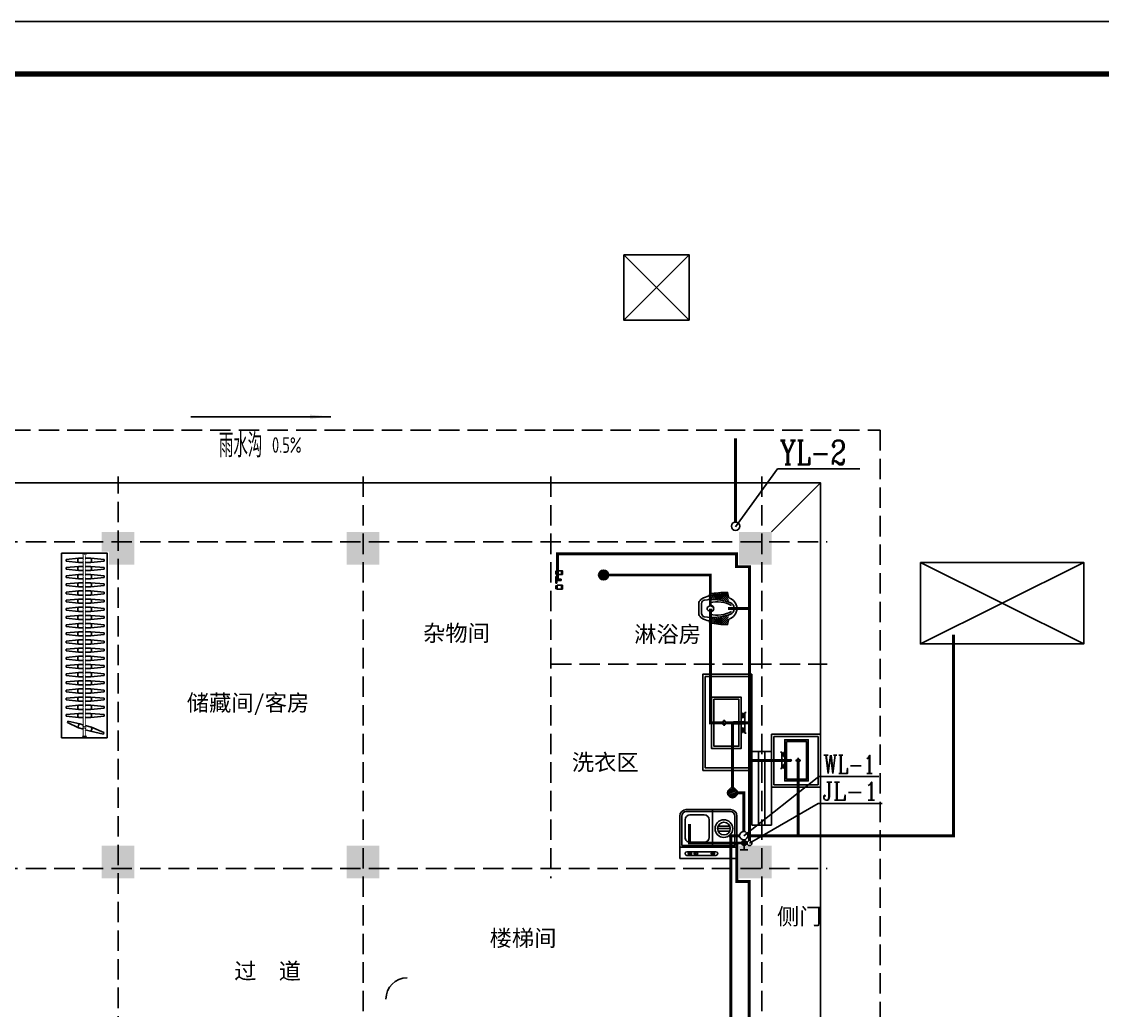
# Model space of a CAD drawing. Header units: millimetres. Extents: x -807114 to -50119, y -468455 to -61603.
# Drawn here: x -322295 to -309065, y -222253 to -210144 of the extents above; entities that cross this region are included whole.
import ezdxf

# ---------------------------------------------------------------- set-up
doc = ezdxf.new("R2010")
doc.units = ezdxf.units.MM
doc.header["$LTSCALE"] = 1000
doc.linetypes.add('DASH', pattern=[0.35, 0.25, -0.1])
for name, color, linetype in [('EQUIP_管件', 7, 'Continuous'), ('EQUIP_阀门', 7, 'Continuous'), ('FF-FIXT', 31, 'Continuous'), ('FF-文本文字', 50, 'Continuous'), ('KL截面', 30, 'Continuous'), ('P-UN-FUR_i-固定家私', 45, 'Continuous'), ('PIPE-污水', 2, 'DASH'), ('PIPE-给水', 3, 'Continuous'), ('PIPE-雨水', 4, 'DASH'), ('PUB_DIM', 3, 'Continuous'), ('PUB_TITLE', 4, 'Continuous'), ('S1', 130, 'Continuous'), ('TWT_TEXT', 7, 'Continuous'), ('VPIPE_DIM', 3, 'Continuous'), ('厨卫', 134, 'Continuous'), ('建-窗', 4, 'Continuous'), ('建-轴', 1, 'Continuous')]:
    doc.layers.add(name, color=color, linetype=linetype)
doc.styles.add('_HZTXT', font='txt', dxfattribs={"bigfont": 'HZTXT'})
doc.styles.add('_TWT_SERIAL', font='COMPLEX', dxfattribs={"width": 0.8, "height": 3.5, "bigfont": 'HZTXT'})
doc.styles.add('D', font='simhei.ttf', dxfattribs={"width": 0.75, "height": 7})
doc.styles.add('DIM_FONT', font='tssdeng.shx', dxfattribs={"width": 0.7, "bigfont": 'tssdchn.shx'})

# ---------------------------------------------------------------- blocks, each defined once
blk = doc.blocks.new('*U9045')
at = {"ltscale": 750}
blk.add_wipeout([(0, 0), (2300, 0), (2300, 600), (0, 600)], dxfattribs=at)
at = {"color": 8}
for p, q in [((205, 509), (225, 504)), ((283, 522), (303, 522)), ((383, 522), (403, 522)), ((483, 522), (503, 522)), ((583, 522), (603, 522)), ((683, 522), (703, 522)), ((783, 522), (803, 522)), ((883, 522), (903, 522)), ((983, 522), (1003, 522)), ((1083, 522), (1103, 522)), ((1183, 522), (1203, 522)), ((1283, 522), (1303, 522)), ((1383, 522), (1403, 522)), ((1483, 522), (1503, 522)), ((1583, 522), (1603, 522)), ((1683, 522), (1703, 522)), ((1783, 522), (1803, 522)), ((1883, 522), (1903, 522)), ((1983, 522), (2003, 522)), ((2083, 522), (2103, 522)), ((2183, 522), (2203, 522)), ((26, 325), (20, 325)), ((26, 325), (20, 325)), ((20, 275), (20, 325)), ((26, 275), (20, 275)), ((26, 275), (20, 275)), ((26, 275), (26, 325)), ((26, 275), (26, 325)), ((45, 286), (45, 314)), ((45, 286), (45, 314)), ((83, 61), (148, 213)), ((268, 222), (283, 58)), ((303, 58), (318, 222)), ((368, 222), (383, 58)), ((403, 58), (418, 222)), ((468, 222), (483, 58)), ((503, 58), (518, 222)), ((568, 222), (583, 58)), ((603, 58), (618, 222)), ((668, 222), (683, 58)), ((703, 58), (718, 222)), ((768, 222), (783, 58)), ((803, 58), (818, 222)), ((868, 222), (883, 58)), ((903, 58), (918, 222)), ((968, 222), (983, 58)), ((1003, 58), (1018, 222)), ((1068, 222), (1083, 58)), ((1103, 58), (1118, 222)), ((1168, 222), (1183, 58)), ((1203, 58), (1218, 222)), ((1268, 222), (1283, 58)), ((1303, 58), (1318, 222)), ((1368, 222), (1383, 58)), ((1403, 58), (1418, 222)), ((1468, 222), (1483, 58)), ((1503, 58), (1518, 222)), ((1568, 222), (1583, 58)), ((1603, 58), (1618, 222)), ((1668, 222), (1683, 58)), ((1703, 58), (1718, 222)), ((1768, 222), (1783, 58)), ((1803, 58), (1818, 222)), ((1868, 222), (1883, 58)), ((1903, 58), (1918, 222)), ((1968, 222), (1983, 58)), ((2003, 58), (2018, 222)), ((2068, 222), (2083, 58)), ((2103, 58), (2118, 222)), ((2168, 222), (2183, 58)), ((64, 67), (83, 61)), ((283, 58), (303, 58)), ((383, 58), (403, 58)), ((483, 58), (503, 58)), ((583, 58), (603, 58)), ((683, 58), (703, 58)), ((783, 58), (803, 58)), ((883, 58), (903, 58)), ((983, 58), (1003, 58)), ((1083, 58), (1103, 58)), ((1183, 58), (1203, 58)), ((1283, 58), (1303, 58)), ((1383, 58), (1403, 58)), ((1483, 58), (1503, 58)), ((1583, 58), (1603, 58)), ((1683, 58), (1703, 58)), ((1783, 58), (1803, 58)), ((1883, 58), (1903, 58)), ((1983, 58), (2003, 58)), ((2083, 58), (2103, 58)), ((2183, 58), (2203, 58))]:
    blk.add_line(p, q, dxfattribs=at)
at = {"color": 8, "ltscale": 750}
for points in [[(20, 20), (2280, 20), (2280, 580), (20, 580)], [(45, 310), (2255, 310), (2255, 290), (45, 290)]]:
    blk.add_lwpolyline(points, close=True, dxfattribs=at)
at = {"color": 8}
for centre, start, end in [((45, 336), 209.9156, 269.9473), ((45, 336), 209.9156, 269.9473), ((45, 264), 90.0527, 150.0844), ((45, 264), 90.0527, 150.0844)]:
    blk.add_arc(centre, 21.9, start, end, dxfattribs=at)
at = {"color": 250}
for centre in [(293, 249), (393, 249), (493, 249), (593, 249), (693, 249), (793, 249), (893, 249), (993, 249), (1093, 249), (1193, 249), (1293, 249), (1393, 249), (1493, 249), (1593, 249), (1693, 249), (1793, 249), (1893, 249), (1993, 249), (2093, 249)]:
    blk.add_arc(centre, 36.3, 226.3972, 313.6028, dxfattribs=at)
at = {"color": 8, "ltscale": 750}
blk.add_wipeout([(45, 310), (2255, 310), (2255, 290), (45, 290)], dxfattribs=at)
at = {"color": 8}
for p, q in [((283, 522), (268, 372)), ((318, 372), (303, 522)), ((383, 522), (368, 372)), ((418, 372), (403, 522)), ((483, 522), (468, 372)), ((518, 372), (503, 522)), ((583, 522), (568, 372)), ((618, 372), (603, 522)), ((683, 522), (668, 372)), ((718, 372), (703, 522)), ((783, 522), (768, 372)), ((818, 372), (803, 522)), ((883, 522), (868, 372)), ((918, 372), (903, 522)), ((983, 522), (968, 372)), ((1018, 372), (1003, 522)), ((1083, 522), (1068, 372)), ((1118, 372), (1103, 522)), ((1183, 522), (1168, 372)), ((1218, 372), (1203, 522)), ((1283, 522), (1268, 372)), ((1318, 372), (1303, 522)), ((1383, 522), (1368, 372)), ((1418, 372), (1403, 522)), ((1483, 522), (1468, 372)), ((1518, 372), (1503, 522)), ((1583, 522), (1568, 372)), ((1618, 372), (1603, 522)), ((1683, 522), (1668, 372)), ((1718, 372), (1703, 522)), ((1783, 522), (1768, 372)), ((1818, 372), (1803, 522)), ((1883, 522), (1868, 372)), ((1918, 372), (1903, 522)), ((1983, 522), (1968, 372)), ((2018, 372), (2003, 522)), ((2083, 522), (2068, 372)), ((2118, 372), (2103, 522)), ((2183, 522), (2168, 372)), ((268, 372), (268, 310)), ((268, 290), (268, 222)), ((318, 310), (318, 372)), ((318, 222), (318, 290)), ((368, 372), (368, 310)), ((368, 290), (368, 222)), ((418, 310), (418, 372)), ((418, 222), (418, 290)), ((468, 372), (468, 310)), ((468, 290), (468, 222)), ((518, 310), (518, 372)), ((518, 222), (518, 290)), ((568, 372), (568, 310)), ((568, 290), (568, 222)), ((618, 310), (618, 372)), ((618, 222), (618, 290)), ((668, 372), (668, 310)), ((668, 290), (668, 222)), ((718, 310), (718, 372)), ((718, 222), (718, 290)), ((768, 372), (768, 310)), ((768, 290), (768, 222)), ((818, 310), (818, 372)), ((818, 222), (818, 290)), ((868, 372), (868, 310)), ((868, 290), (868, 222)), ((918, 310), (918, 372)), ((918, 222), (918, 290)), ((968, 372), (968, 310)), ((968, 290), (968, 222)), ((1018, 310), (1018, 372)), ((1018, 222), (1018, 290)), ((1068, 372), (1068, 310)), ((1068, 290), (1068, 222)), ((1118, 310), (1118, 372)), ((1118, 222), (1118, 290)), ((1168, 372), (1168, 310)), ((1168, 290), (1168, 222)), ((1218, 310), (1218, 372)), ((1218, 222), (1218, 290)), ((1268, 372), (1268, 310)), ((1268, 290), (1268, 222)), ((1318, 310), (1318, 372)), ((1318, 222), (1318, 290)), ((1368, 372), (1368, 310)), ((1368, 290), (1368, 222)), ((1418, 310), (1418, 372)), ((1418, 222), (1418, 290)), ((1468, 372), (1468, 310)), ((1468, 290), (1468, 222)), ((1518, 310), (1518, 372)), ((1518, 222), (1518, 290)), ((1568, 372), (1568, 310)), ((1568, 290), (1568, 222)), ((1618, 310), (1618, 372)), ((1618, 222), (1618, 290)), ((1668, 372), (1668, 310)), ((1668, 290), (1668, 222)), ((1718, 310), (1718, 372)), ((1718, 222), (1718, 290)), ((1768, 372), (1768, 310)), ((1768, 290), (1768, 222)), ((1818, 310), (1818, 372)), ((1818, 222), (1818, 290)), ((1868, 372), (1868, 310)), ((1868, 290), (1868, 222)), ((1918, 310), (1918, 372)), ((1918, 222), (1918, 290)), ((1968, 372), (1968, 310)), ((1968, 290), (1968, 222)), ((2018, 310), (2018, 372)), ((2018, 222), (2018, 290)), ((2068, 372), (2068, 310)), ((2068, 290), (2068, 222)), ((2118, 310), (2118, 372)), ((2118, 222), (2118, 290)), ((2168, 372), (2168, 310)), ((2168, 290), (2168, 222))]:
    blk.add_line(p, q, dxfattribs=at)
at = {"color": 8, "ltscale": 750}
blk.add_lwpolyline([(148, 310), (149, 313), (150, 314), (150, 314), (150, 314), (151, 314), (151, 314), (152, 314), (152, 314), (152, 314), (153, 314), (153, 314), (153, 314), (153, 314), (154, 313), (154, 313), (154, 313), (154, 312), (154, 312), (154, 312), (154, 312), (144, 286), (144, 286), (144, 286), (143, 286), (143, 285), (143, 285), (143, 285), (143, 285), (143, 285), (143, 285), (142, 285), (142, 285), (142, 285), (142, 285), (141, 285), (141, 285), (141, 285), (141, 285), (141, 285), (140, 285), (140, 285), (140, 285), (140, 285), (140, 286), (140, 286), (140, 286), (140, 286), (140, 286), (140, 286), (139, 286), (139, 287), (139, 287), (139, 287), (139, 287), (139, 287), (139, 287), (139, 288), (139, 288), (139, 288)], close=True, dxfattribs=at)
at = {"color": 250}
for centre in [(293, 346), (393, 346), (493, 346), (593, 346), (693, 346), (793, 346), (893, 346), (993, 346), (1093, 346), (1193, 346), (1293, 346), (1393, 346), (1493, 346), (1593, 346), (1693, 346), (1793, 346), (1893, 346), (1993, 346), (2093, 346)]:
    blk.add_arc(centre, 36.3, 46.3972, 133.6028, dxfattribs=at)
at = {"color": 8}
blk.add_wipeout([(2255, 314), (2255, 286), (2257, 286), (2258, 285), (2260, 285), (2262, 284), (2264, 284), (2266, 283), (2267, 282), (2268, 281), (2270, 280), (2271, 279), (2272, 278), (2273, 277), (2274, 275), (2280, 275), (2280, 325), (2274, 325), (2273, 324), (2273, 323), (2273, 323), (2273, 322), (2272, 322), (2272, 322), (2272, 321), (2271, 321), (2271, 320), (2270, 320), (2270, 320), (2269, 319), (2269, 319), (2268, 318), (2267, 317), (2267, 317), (2266, 317), (2265, 316), (2265, 316), (2264, 315), (2262, 315), (2262, 315), (2261, 314), (2260, 314), (2259, 314), (2257, 314), (2256, 314), (2256, 314), (2255, 314), (2255, 286)], dxfattribs=at)
for p, q in [((2218, 372), (2203, 522)), ((2218, 310), (2218, 372)), ((2218, 222), (2218, 290)), ((2274, 325), (2280, 325)), ((2274, 325), (2280, 325)), ((2274, 325), (2274, 275)), ((2274, 275), (2280, 275)), ((2274, 275), (2280, 275)), ((2280, 275), (2280, 325)), ((2203, 58), (2218, 222))]:
    blk.add_line(p, q, dxfattribs=at)
at = {"color": 250}
for centre, start, end in [((2193, 346), 46.3972, 133.6028), ((2193, 249), 226.3972, 313.6028)]:
    blk.add_arc(centre, 36.3, start, end, dxfattribs=at)
at = {"color": 8, "ltscale": 750}
for points in [[(148, 310), (149, 313), (150, 314), (150, 314), (150, 314), (151, 314), (151, 314), (152, 314), (152, 314), (152, 314), (153, 314), (153, 314), (153, 314), (153, 314), (154, 313), (154, 313), (154, 313), (154, 312), (154, 312), (154, 312), (154, 312), (144, 286), (144, 286), (144, 286), (143, 286), (143, 285), (143, 285), (143, 285), (143, 285), (143, 285), (143, 285), (142, 285), (142, 285), (142, 285), (142, 285), (141, 285), (141, 285), (141, 285), (141, 285), (141, 285), (140, 285), (140, 285), (140, 285), (140, 285), (140, 286), (140, 286), (140, 286), (140, 286), (140, 286), (140, 286), (139, 286), (139, 287), (139, 287), (139, 287), (139, 287), (139, 287), (139, 287), (139, 288), (139, 288), (139, 288)], [(390, 310), (390, 313), (390, 314), (391, 314), (391, 315), (391, 315), (391, 315), (392, 315), (392, 315), (392, 315), (393, 315), (393, 315), (393, 315), (394, 315), (394, 315), (394, 315), (394, 315), (395, 314), (395, 314), (395, 314), (395, 313), (395, 286), (395, 286), (395, 286), (395, 285), (395, 285), (395, 285), (395, 285), (394, 285), (394, 285), (394, 285), (394, 284), (394, 284), (393, 284), (393, 284), (393, 284), (393, 284), (393, 284), (392, 284), (392, 284), (392, 284), (392, 284), (392, 284), (392, 284), (392, 284), (391, 284), (391, 284), (391, 284), (391, 285), (391, 285), (391, 285), (391, 285), (391, 285), (390, 285), (390, 285), (390, 285), (390, 286), (390, 286), (390, 286), (390, 286)], [(490, 310), (490, 313), (490, 314), (491, 314), (491, 315), (491, 315), (491, 315), (492, 315), (492, 315), (492, 315), (493, 315), (493, 315), (493, 315), (494, 315), (494, 315), (494, 315), (494, 315), (495, 314), (495, 314), (495, 314), (495, 313), (495, 286), (495, 286), (495, 286), (495, 285), (495, 285), (495, 285), (495, 285), (494, 285), (494, 285), (494, 285), (494, 284), (494, 284), (493, 284), (493, 284), (493, 284), (493, 284), (493, 284), (492, 284), (492, 284), (492, 284), (492, 284), (492, 284), (492, 284), (492, 284), (491, 284), (491, 284), (491, 284), (491, 285), (491, 285), (491, 285), (491, 285), (491, 285), (490, 285), (490, 285), (490, 285), (490, 286), (490, 286), (490, 286), (490, 286)], [(590, 310), (590, 313), (590, 314), (591, 314), (591, 315), (591, 315), (591, 315), (592, 315), (592, 315), (592, 315), (593, 315), (593, 315), (593, 315), (594, 315), (594, 315), (594, 315), (594, 315), (595, 314), (595, 314), (595, 314), (595, 313), (595, 286), (595, 286), (595, 286), (595, 285), (595, 285), (595, 285), (595, 285), (594, 285), (594, 285), (594, 285), (594, 284), (594, 284), (593, 284), (593, 284), (593, 284), (593, 284), (593, 284), (592, 284), (592, 284), (592, 284), (592, 284), (592, 284), (592, 284), (592, 284), (591, 284), (591, 284), (591, 284), (591, 285), (591, 285), (591, 285), (591, 285), (591, 285), (590, 285), (590, 285), (590, 285), (590, 286), (590, 286), (590, 286), (590, 286)], [(690, 310), (690, 313), (690, 314), (691, 314), (691, 315), (691, 315), (691, 315), (692, 315), (692, 315), (692, 315), (693, 315), (693, 315), (693, 315), (694, 315), (694, 315), (694, 315), (694, 315), (695, 314), (695, 314), (695, 314), (695, 313), (695, 286), (695, 286), (695, 286), (695, 285), (695, 285), (695, 285), (695, 285), (694, 285), (694, 285), (694, 285), (694, 284), (694, 284), (693, 284), (693, 284), (693, 284), (693, 284), (693, 284), (692, 284), (692, 284), (692, 284), (692, 284), (692, 284), (692, 284), (692, 284), (691, 284), (691, 284), (691, 284), (691, 285), (691, 285), (691, 285), (691, 285), (691, 285), (690, 285), (690, 285), (690, 285), (690, 286), (690, 286), (690, 286), (690, 286)], [(790, 310), (790, 313), (790, 314), (791, 314), (791, 315), (791, 315), (791, 315), (792, 315), (792, 315), (792, 315), (793, 315), (793, 315), (793, 315), (794, 315), (794, 315), (794, 315), (794, 315), (795, 314), (795, 314), (795, 314), (795, 313), (795, 286), (795, 286), (795, 286), (795, 285), (795, 285), (795, 285), (795, 285), (794, 285), (794, 285), (794, 285), (794, 284), (794, 284), (793, 284), (793, 284), (793, 284), (793, 284), (793, 284), (792, 284), (792, 284), (792, 284), (792, 284), (792, 284), (792, 284), (792, 284), (791, 284), (791, 284), (791, 284), (791, 285), (791, 285), (791, 285), (791, 285), (791, 285), (790, 285), (790, 285), (790, 285), (790, 286), (790, 286), (790, 286), (790, 286)], [(890, 310), (890, 313), (890, 314), (891, 314), (891, 315), (891, 315), (891, 315), (892, 315), (892, 315), (892, 315), (893, 315), (893, 315), (893, 315), (894, 315), (894, 315), (894, 315), (894, 315), (895, 314), (895, 314), (895, 314), (895, 313), (895, 286), (895, 286), (895, 286), (895, 285), (895, 285), (895, 285), (895, 285), (894, 285), (894, 285), (894, 285), (894, 284), (894, 284), (893, 284), (893, 284), (893, 284), (893, 284), (893, 284), (892, 284), (892, 284), (892, 284), (892, 284), (892, 284), (892, 284), (892, 284), (891, 284), (891, 284), (891, 284), (891, 285), (891, 285), (891, 285), (891, 285), (891, 285), (890, 285), (890, 285), (890, 285), (890, 286), (890, 286), (890, 286), (890, 286)], [(990, 310), (990, 313), (990, 314), (991, 314), (991, 315), (991, 315), (991, 315), (992, 315), (992, 315), (992, 315), (993, 315), (993, 315), (993, 315), (994, 315), (994, 315), (994, 315), (994, 315), (995, 314), (995, 314), (995, 314), (995, 313), (995, 286), (995, 286), (995, 286), (995, 285), (995, 285), (995, 285), (995, 285), (994, 285), (994, 285), (994, 285), (994, 284), (994, 284), (993, 284), (993, 284), (993, 284), (993, 284), (993, 284), (992, 284), (992, 284), (992, 284), (992, 284), (992, 284), (992, 284), (992, 284), (991, 284), (991, 284), (991, 284), (991, 285), (991, 285), (991, 285), (991, 285), (991, 285), (990, 285), (990, 285), (990, 285), (990, 286), (990, 286), (990, 286), (990, 286)], [(1090, 310), (1090, 313), (1090, 314), (1091, 314), (1091, 315), (1091, 315), (1091, 315), (1092, 315), (1092, 315), (1092, 315), (1093, 315), (1093, 315), (1093, 315), (1094, 315), (1094, 315), (1094, 315), (1094, 315), (1095, 314), (1095, 314), (1095, 314), (1095, 313), (1095, 286), (1095, 286), (1095, 286), (1095, 285), (1095, 285), (1095, 285), (1095, 285), (1094, 285), (1094, 285), (1094, 285), (1094, 284), (1094, 284), (1093, 284), (1093, 284), (1093, 284), (1093, 284), (1093, 284), (1092, 284), (1092, 284), (1092, 284), (1092, 284), (1092, 284), (1092, 284), (1092, 284), (1091, 284), (1091, 284), (1091, 284), (1091, 285), (1091, 285), (1091, 285), (1091, 285), (1091, 285), (1090, 285), (1090, 285), (1090, 285), (1090, 286), (1090, 286), (1090, 286), (1090, 286)], [(1190, 310), (1190, 313), (1190, 314), (1191, 314), (1191, 315), (1191, 315), (1191, 315), (1192, 315), (1192, 315), (1192, 315), (1193, 315), (1193, 315), (1193, 315), (1194, 315), (1194, 315), (1194, 315), (1194, 315), (1195, 314), (1195, 314), (1195, 314), (1195, 313), (1195, 286), (1195, 286), (1195, 286), (1195, 285), (1195, 285), (1195, 285), (1195, 285), (1194, 285), (1194, 285), (1194, 285), (1194, 284), (1194, 284), (1193, 284), (1193, 284), (1193, 284), (1193, 284), (1193, 284), (1192, 284), (1192, 284), (1192, 284), (1192, 284), (1192, 284), (1192, 284), (1192, 284), (1191, 284), (1191, 284), (1191, 284), (1191, 285), (1191, 285), (1191, 285), (1191, 285), (1191, 285), (1190, 285), (1190, 285), (1190, 285), (1190, 286), (1190, 286), (1190, 286), (1190, 286)], [(1290, 310), (1290, 313), (1290, 314), (1291, 314), (1291, 315), (1291, 315), (1291, 315), (1292, 315), (1292, 315), (1292, 315), (1293, 315), (1293, 315), (1293, 315), (1294, 315), (1294, 315), (1294, 315), (1294, 315), (1295, 314), (1295, 314), (1295, 314), (1295, 313), (1295, 286), (1295, 286), (1295, 286), (1295, 285), (1295, 285), (1295, 285), (1295, 285), (1294, 285), (1294, 285), (1294, 285), (1294, 284), (1294, 284), (1293, 284), (1293, 284), (1293, 284), (1293, 284), (1293, 284), (1292, 284), (1292, 284), (1292, 284), (1292, 284), (1292, 284), (1292, 284), (1292, 284), (1291, 284), (1291, 284), (1291, 284), (1291, 285), (1291, 285), (1291, 285), (1291, 285), (1291, 285), (1290, 285), (1290, 285), (1290, 285), (1290, 286), (1290, 286), (1290, 286), (1290, 286)], [(1390, 310), (1390, 313), (1390, 314), (1391, 314), (1391, 315), (1391, 315), (1391, 315), (1392, 315), (1392, 315), (1392, 315), (1393, 315), (1393, 315), (1393, 315), (1394, 315), (1394, 315), (1394, 315), (1394, 315), (1395, 314), (1395, 314), (1395, 314), (1395, 313), (1395, 286), (1395, 286), (1395, 286), (1395, 285), (1395, 285), (1395, 285), (1395, 285), (1394, 285), (1394, 285), (1394, 285), (1394, 284), (1394, 284), (1393, 284), (1393, 284), (1393, 284), (1393, 284), (1393, 284), (1392, 284), (1392, 284), (1392, 284), (1392, 284), (1392, 284), (1392, 284), (1392, 284), (1391, 284), (1391, 284), (1391, 284), (1391, 285), (1391, 285), (1391, 285), (1391, 285), (1391, 285), (1390, 285), (1390, 285), (1390, 285), (1390, 286), (1390, 286), (1390, 286), (1390, 286)], [(1490, 310), (1490, 313), (1490, 314), (1491, 314), (1491, 315), (1491, 315), (1491, 315), (1492, 315), (1492, 315), (1492, 315), (1493, 315), (1493, 315), (1493, 315), (1494, 315), (1494, 315), (1494, 315), (1494, 315), (1495, 314), (1495, 314), (1495, 314), (1495, 313), (1495, 286), (1495, 286), (1495, 286), (1495, 285), (1495, 285), (1495, 285), (1495, 285), (1494, 285), (1494, 285), (1494, 285), (1494, 284), (1494, 284), (1493, 284), (1493, 284), (1493, 284), (1493, 284), (1493, 284), (1492, 284), (1492, 284), (1492, 284), (1492, 284), (1492, 284), (1492, 284), (1492, 284), (1491, 284), (1491, 284), (1491, 284), (1491, 285), (1491, 285), (1491, 285), (1491, 285), (1491, 285), (1490, 285), (1490, 285), (1490, 285), (1490, 286), (1490, 286), (1490, 286), (1490, 286)], [(1590, 310), (1590, 313), (1590, 314), (1591, 314), (1591, 315), (1591, 315), (1591, 315), (1592, 315), (1592, 315), (1592, 315), (1593, 315), (1593, 315), (1593, 315), (1594, 315), (1594, 315), (1594, 315), (1594, 315), (1595, 314), (1595, 314), (1595, 314), (1595, 313), (1595, 286), (1595, 286), (1595, 286), (1595, 285), (1595, 285), (1595, 285), (1595, 285), (1594, 285), (1594, 285), (1594, 285), (1594, 284), (1594, 284), (1593, 284), (1593, 284), (1593, 284), (1593, 284), (1593, 284), (1592, 284), (1592, 284), (1592, 284), (1592, 284), (1592, 284), (1592, 284), (1592, 284), (1591, 284), (1591, 284), (1591, 284), (1591, 285), (1591, 285), (1591, 285), (1591, 285), (1591, 285), (1590, 285), (1590, 285), (1590, 285), (1590, 286), (1590, 286), (1590, 286), (1590, 286)], [(1690, 310), (1690, 313), (1690, 314), (1691, 314), (1691, 315), (1691, 315), (1691, 315), (1692, 315), (1692, 315), (1692, 315), (1693, 315), (1693, 315), (1693, 315), (1694, 315), (1694, 315), (1694, 315), (1694, 315), (1695, 314), (1695, 314), (1695, 314), (1695, 313), (1695, 286), (1695, 286), (1695, 286), (1695, 285), (1695, 285), (1695, 285), (1695, 285), (1694, 285), (1694, 285), (1694, 285), (1694, 284), (1694, 284), (1693, 284), (1693, 284), (1693, 284), (1693, 284), (1693, 284), (1692, 284), (1692, 284), (1692, 284), (1692, 284), (1692, 284), (1692, 284), (1692, 284), (1691, 284), (1691, 284), (1691, 284), (1691, 285), (1691, 285), (1691, 285), (1691, 285), (1691, 285), (1690, 285), (1690, 285), (1690, 285), (1690, 286), (1690, 286), (1690, 286), (1690, 286)], [(1790, 310), (1790, 313), (1790, 314), (1791, 314), (1791, 315), (1791, 315), (1791, 315), (1792, 315), (1792, 315), (1792, 315), (1793, 315), (1793, 315), (1793, 315), (1794, 315), (1794, 315), (1794, 315), (1794, 315), (1795, 314), (1795, 314), (1795, 314), (1795, 313), (1795, 286), (1795, 286), (1795, 286), (1795, 285), (1795, 285), (1795, 285), (1795, 285), (1794, 285), (1794, 285), (1794, 285), (1794, 284), (1794, 284), (1793, 284), (1793, 284), (1793, 284), (1793, 284), (1793, 284), (1792, 284), (1792, 284), (1792, 284), (1792, 284), (1792, 284), (1792, 284), (1792, 284), (1791, 284), (1791, 284), (1791, 284), (1791, 285), (1791, 285), (1791, 285), (1791, 285), (1791, 285), (1790, 285), (1790, 285), (1790, 285), (1790, 286), (1790, 286), (1790, 286), (1790, 286)], [(1890, 310), (1890, 313), (1890, 314), (1891, 314), (1891, 315), (1891, 315), (1891, 315), (1892, 315), (1892, 315), (1892, 315), (1893, 315), (1893, 315), (1893, 315), (1894, 315), (1894, 315), (1894, 315), (1894, 315), (1895, 314), (1895, 314), (1895, 314), (1895, 313), (1895, 286), (1895, 286), (1895, 286), (1895, 285), (1895, 285), (1895, 285), (1895, 285), (1894, 285), (1894, 285), (1894, 285), (1894, 284), (1894, 284), (1893, 284), (1893, 284), (1893, 284), (1893, 284), (1893, 284), (1892, 284), (1892, 284), (1892, 284), (1892, 284), (1892, 284), (1892, 284), (1892, 284), (1891, 284), (1891, 284), (1891, 284), (1891, 285), (1891, 285), (1891, 285), (1891, 285), (1891, 285), (1890, 285), (1890, 285), (1890, 285), (1890, 286), (1890, 286), (1890, 286), (1890, 286)], [(1990, 310), (1990, 313), (1990, 314), (1991, 314), (1991, 315), (1991, 315), (1991, 315), (1992, 315), (1992, 315), (1992, 315), (1993, 315), (1993, 315), (1993, 315), (1994, 315), (1994, 315), (1994, 315), (1994, 315), (1995, 314), (1995, 314), (1995, 314), (1995, 313), (1995, 286), (1995, 286), (1995, 286), (1995, 285), (1995, 285), (1995, 285), (1995, 285), (1994, 285), (1994, 285), (1994, 285), (1994, 284), (1994, 284), (1993, 284), (1993, 284), (1993, 284), (1993, 284), (1993, 284), (1992, 284), (1992, 284), (1992, 284), (1992, 284), (1992, 284), (1992, 284), (1992, 284), (1991, 284), (1991, 284), (1991, 284), (1991, 285), (1991, 285), (1991, 285), (1991, 285), (1991, 285), (1990, 285), (1990, 285), (1990, 285), (1990, 286), (1990, 286), (1990, 286), (1990, 286)], [(2090, 310), (2090, 313), (2090, 314), (2091, 314), (2091, 315), (2091, 315), (2091, 315), (2092, 315), (2092, 315), (2092, 315), (2093, 315), (2093, 315), (2093, 315), (2094, 315), (2094, 315), (2094, 315), (2094, 315), (2095, 314), (2095, 314), (2095, 314), (2095, 313), (2095, 286), (2095, 286), (2095, 286), (2095, 285), (2095, 285), (2095, 285), (2095, 285), (2094, 285), (2094, 285), (2094, 285), (2094, 284), (2094, 284), (2093, 284), (2093, 284), (2093, 284), (2093, 284), (2093, 284), (2092, 284), (2092, 284), (2092, 284), (2092, 284), (2092, 284), (2092, 284), (2092, 284), (2091, 284), (2091, 284), (2091, 284), (2091, 285), (2091, 285), (2091, 285), (2091, 285), (2091, 285), (2090, 285), (2090, 285), (2090, 285), (2090, 286), (2090, 286), (2090, 286), (2090, 286)]]:
    blk.add_wipeout(points, dxfattribs=at)
at = {"color": 8}
for p, q in [((205, 509), (142, 371)), ((190, 357), (225, 504)), ((118, 290), (100, 227)), ((142, 371), (124, 310)), ((148, 213), (171, 290)), ((176, 310), (190, 357)), ((100, 227), (64, 67))]:
    blk.add_line(p, q, dxfattribs=at)
at = {"color": 250}
for centre, start, end in [((159, 339), 29.9421, 117.1477), ((131, 245), 209.9421, 297.1477)]:
    blk.add_arc(centre, 36.3, start, end, dxfattribs=at)
at = {"color": 8, "ltscale": 750}
blk.add_wipeout([(2190, 310), (2190, 313), (2190, 314), (2191, 314), (2191, 315), (2191, 315), (2191, 315), (2192, 315), (2192, 315), (2192, 315), (2193, 315), (2193, 315), (2193, 315), (2194, 315), (2194, 315), (2194, 315), (2194, 315), (2195, 314), (2195, 314), (2195, 314), (2195, 313), (2195, 286), (2195, 286), (2195, 286), (2195, 285), (2195, 285), (2195, 285), (2195, 285), (2194, 285), (2194, 285), (2194, 285), (2194, 284), (2194, 284), (2193, 284), (2193, 284), (2193, 284), (2193, 284), (2193, 284), (2192, 284), (2192, 284), (2192, 284), (2192, 284), (2192, 284), (2192, 284), (2192, 284), (2191, 284), (2191, 284), (2191, 284), (2191, 285), (2191, 285), (2191, 285), (2191, 285), (2191, 285), (2190, 285), (2190, 285), (2190, 285), (2190, 286), (2190, 286), (2190, 286), (2190, 286)], dxfattribs=at)
blk.add_wipeout([(290, 310), (290, 313), (290, 314), (291, 314), (291, 315), (291, 315), (291, 315), (292, 315), (292, 315), (292, 315), (293, 315), (293, 315), (293, 315), (294, 315), (294, 315), (294, 315), (294, 315), (295, 314), (295, 314), (295, 314), (295, 313), (295, 286), (295, 286), (295, 286), (295, 285), (295, 285), (295, 285), (295, 285), (294, 285), (294, 285), (294, 285), (294, 284), (294, 284), (293, 284), (293, 284), (293, 284), (293, 284), (293, 284), (292, 284), (292, 284), (292, 284), (292, 284), (292, 284), (292, 284), (292, 284), (291, 284), (291, 284), (291, 284), (291, 285), (291, 285), (291, 285), (291, 285), (291, 285), (290, 285), (290, 285), (290, 285), (290, 286), (290, 286), (290, 286), (290, 286)], dxfattribs=at)
blk = doc.blocks.new('做成ACAD TuKuai0352')
at = {"linetype": 'Continuous'}
for p, q in [((709, 728), (189, 728)), ((709, 28), (709, 728)), ((109, 108), (109, 648)), ((709, 28), (189, 28))]:
    blk.add_line(p, q, dxfattribs=at)
at = {"color": 35}
for p, q in [((549, 703), (189, 703)), ((549, 53), (549, 703)), ((569, 28), (569, 728)), ((134, 108), (134, 648)), ((569, 428), (109, 428)), ((549, 53), (189, 53))]:
    blk.add_line(p, q, dxfattribs=at)
at = {"color": 39}
for p, q in [((312, 497), (312, 639)), ((342, 490), (342, 645)), ((372, 497), (372, 639)), ((625, 115), (625, 470)), ((670, 433), (625, 433)), ((670, 115), (670, 470)), ((174, 153), (174, 328)), ((449, 388), (234, 388)), ((509, 153), (509, 328)), ((670, 226), (625, 226)), ((667, 152), (625, 152)), ((449, 93), (234, 93))]:
    blk.add_line(p, q, dxfattribs=at)
for centre, radius in [((342, 568), 108), ((342, 568), 77.5), ((647, 433), 22.2), ((647, 226), 22.2), ((646, 152), 21)]:
    blk.add_circle(centre, radius, dxfattribs=at)
at = {"linetype": 'Continuous'}
for centre, start, end in [((189, 648), 90, 180), ((189, 108), 180, 270)]:
    blk.add_arc(centre, 80, start, end, dxfattribs=at)
at = {"color": 35}
for centre, start, end in [((189, 648), 90, 180), ((189, 108), 180, 270)]:
    blk.add_arc(centre, 55, start, end, dxfattribs=at)
at = {"color": 39}
for centre, radius, start, end in [((647, 470), 22.2, 0, 180), ((234, 328), 60, 90, 180), ((449, 328), 60, 0, 90), ((234, 153), 60, 180, 270), ((449, 153), 60, 270, 0), ((647, 115), 22.2, 180, 0)]:
    blk.add_arc(centre, radius, start, end, dxfattribs=at)
blk = doc.blocks.new('A$C1C081837')
at = {"color": 35}
for p, q in [((-280, 10), (-320, 10)), ((-275, 15), (-275, 52)), ((-275, 5), (-275, -32)), ((-270, 10), (-230, 10)), ((-132, 20), (-152, 20)), ((-132, 22), (-146, 22)), ((-132, -3), (-132, 22)), ((-131, 21), (-132, 21)), ((0, 22), (-131, 22)), ((-131, -3), (-131, 22)), ((0, 20), (-131, 20)), ((0, 0), (-131, 0)), ((-27, 115), (-27, 142)), ((-27, 142), (-17, 142)), ((-27, 115), (-27, 78)), ((-17, 78), (-27, 78)), ((-17, 115), (-17, 142)), ((-17, 115), (1, 115)), ((-17, 105), (1, 105)), ((-17, 105), (-17, 78)), ((0, 35), (0, -15)), ((0, 35), (5, 35)), ((5, 35), (5, -15)), ((-132, 0), (-152, 0)), ((-132, -3), (-146, -3)), ((-131, -2), (-132, -2)), ((0, -3), (-131, -3)), ((-27, -95), (-27, -58)), ((-17, -58), (-27, -58)), ((-27, -95), (-27, -122)), ((-27, -122), (-17, -122)), ((-17, -85), (-17, -58)), ((-17, -85), (1, -85)), ((-17, -95), (1, -95)), ((-17, -95), (-17, -122)), ((0, -15), (5, -15))]:
    blk.add_line(p, q, dxfattribs=at)
blk.add_lwpolyline([(-47, 22), (-47, 360), (-447, 360), (-447, -340), (-47, -340), (-47, -3)])
for points in [[(-77, 22), (-77, 330), (-417, 330), (-417, -310), (-77, -310), (-77, -3)], [(24, -130), (5, -130), (5, 150), (24, 150)], [(5, 105), (5, 135), (1, 135), (1, 115)], [(5, 105), (5, 105), (5, 85), (1, 85), (1, 115)], [(5, -85), (5, -85), (5, -65), (1, -65), (1, -95)], [(5, -85), (5, -115), (1, -115), (1, -95)]]:
    blk.add_lwpolyline(points, dxfattribs=at)
at = {"color": 35, "const_width": 0.84}
blk.add_lwpolyline([(-275, 10, 1), (-274, 10, 1)], format="xyb", close=True, dxfattribs=at)
at = {"color": 35}
blk.add_circle((-275, 10), 25.2, dxfattribs=at)
blk.add_arc((-146, 10), 12.5, 90.0022, 270.0022, dxfattribs=at)
blk = doc.blocks.new('做成ACAD TuKuai0197')
at = {"linetype": 'Continuous'}
for p, q in [((0, -40), (0, 40)), ((0, 40), (12, 40)), ((12, 40), (12, -40)), ((12, 8), (66, 8)), ((12, -8), (12, 8)), ((66, -8), (66, 8)), ((66, 8), (66, -8)), ((69, 113), (69, 66)), ((12, -40), (0, -40)), ((66, -8), (12, -8)), ((69, -113), (69, -66))]:
    blk.add_line(p, q, dxfattribs=at)
for points in [[(16, 108), (0, 108), (0, 72), (16, 72)], [(80, 66), (80, 113), (16, 113), (16, 66)], [(16, -108), (0, -108), (0, -72), (16, -72)], [(80, -66), (80, -113), (16, -113), (16, -66)]]:
    blk.add_lwpolyline(points, close=True, dxfattribs=at)
blk = doc.blocks.new('做成ACAD TuKuai0155')
h = blk.add_hatch()
h.set_pattern_fill('ANGLE', color=39, scale=2.5, angle=135, style=0)
h.set_pattern_definition([(225, (-14808.335, 17084.465), (-12.347852, 12.347852), [12.7, -4.7625]), (135, (-14808.335, 17084.465), (12.347852, 12.347852), [12.7, -4.7625])])
h.paths.add_polyline_path([(125, 119), (142, 168, -0.045709), (345, 187), (359, 122), (367, 89, 0.092905)])
h = blk.add_hatch()
h.set_pattern_fill('ANGLE', color=39, scale=2.5, angle=135, style=0)
h.set_pattern_definition([(135, (-14808.335, -17084.465), (-12.347852, -12.347852), [12.7, -4.7625]), (225, (-14808.335, -17084.465), (12.347852, -12.347852), [12.7, -4.7625])])
h.paths.add_polyline_path([(125, -119), (142, -168, 0.045709), (345, -187), (359, -122), (367, -89, -0.092905)])
at = {"linetype": 'Continuous'}
blk.add_lwpolyline([(0, -72), (0, 72, -0.163007), (39, 119, -0.073896), (126, 153), (134, 177, -0.048782), (353, 197), (368, 131, -0.751887), (368, -131), (353, -197, -0.048782), (134, -177), (126, -153, -0.073896), (39, -119, -0.163007), (0, -72, -1.459618)], format="xyb", dxfattribs=at)
at = {"color": 35, "linetype": 'ByBlock'}
blk.add_lwpolyline([(35, -61), (35, 61, -0.345863), (68, 103, -0.122363), (381, 74, -0.728701), (381, -74, -0.122363), (68, -103, -0.345863), (35, -61, -792228335927.83667)], format="xyb", dxfattribs=at)
at = {"color": 39}
blk.add_arc((141, 0), 41.8, 286.4129, 73.5871, dxfattribs=at)
blk.add_ellipse((142, -1), major_axis=(-40.5, -0.2), ratio=0.795977, dxfattribs=at)
at = {"color": 39, "extrusion": (0, 0, -1)}
for centre, major_axis, start_param, end_param in [((224, -295), (266, 266), -1.017215, -0.296453), ((224, 295), (-266, 266), 3.438045, 4.158807)]:
    blk.add_ellipse(centre, major_axis=major_axis, ratio=1, start_param=start_param, end_param=end_param, dxfattribs=at)
blk = doc.blocks.new('$VALVE$00000497')
for p, q in [((78, 138), (-78, 138)), ((0, 50), (0, 138))]:
    blk.add_line(p, q)
at = {"const_width": 49.6}
blk.add_lwpolyline([(25, 0, 1), (-25, 0, 1)], format="xyb", close=True, dxfattribs=at)
blk.add_circle((0, 0), 50)
blk = doc.blocks.new('WINDOW2DLIB$DYNSTYLE$00000005')
at = {"color": 0}
for points in [[(-0.5, 0.5), (-0.5, -0.5)], [(-0.5, 0.5), (0.5, 0.5)], [(0.5, -0.5), (0.5, 0.5)], [(0.5, 0.167), (-0.5, 0.167)], [(0.5, -0.167), (-0.5, -0.167)], [(-0.5, -0.5), (0.5, -0.5)]]:
    blk.add_lwpolyline(points, dxfattribs=at)

msp = doc.modelspace()

# ---------------------------------------------------------------- hatches: boundary and pattern name
h = msp.add_hatch(color=251)
h.dxf.hatch_style = 1
h.paths.add_polyline_path([(-321315.4, -216794.2), (-320915.4, -216794.2), (-320915.4, -216394.2), (-321315.4, -216394.2)])
h = msp.add_hatch(color=251)
h.dxf.hatch_style = 1
h.paths.add_polyline_path([(-318315.4, -216794.2), (-317915.4, -216794.2), (-317915.4, -216394.2), (-318315.4, -216394.2)])
h = msp.add_hatch(color=251)
h.dxf.hatch_style = 1
h.paths.add_polyline_path([(-313515.4, -216794.2), (-313115.4, -216794.2), (-313115.4, -216394.2), (-313515.4, -216394.2)])
h = msp.add_hatch(color=251)
h.dxf.hatch_style = 1
h.paths.add_polyline_path([(-321315.4, -220234.2), (-321315.4, -220634.2), (-320915.4, -220634.2), (-320915.4, -220234.2)])
h = msp.add_hatch(color=251)
h.dxf.hatch_style = 1
h.paths.add_polyline_path([(-318315.4, -220234.2), (-318315.4, -220634.2), (-317915.4, -220634.2), (-317915.4, -220234.2)])
h = msp.add_hatch(color=251)
h.dxf.hatch_style = 1
h.paths.add_polyline_path([(-313515.4, -220234.2), (-313115.4, -220234.2), (-313115.4, -220634.2), (-313515.4, -220634.2)])

# ---------------------------------------------------------------- linework, layer by layer
at = {"color": 251}
for p, q in [((-314124.6, -212999.9), (-314924.1, -213799.4)), ((-314924.1, -212999.9), (-314124.6, -213799.4)), ((-309294.1, -216766), (-311293.6, -217766)), ((-311293.6, -216766), (-309294.1, -217766))]:
    msp.add_line(p, q, dxfattribs=at)
at = {"color": 2}
msp.add_line((-312515.4, -215794.2), (-313115.4, -216394.2), dxfattribs=at)
msp.add_arc((-317575.4, -222114.2), 260, 90, 180)
at = {"layer": 'EQUIP_管件'}
for centre, radius in [((-313455.5, -220114, 0), 50), ((-313385.4, -220204.2), 30)]:
    msp.add_circle(centre, radius, dxfattribs=at)
at = {"layer": 'FF-FIXT', "ltscale": 3}
for points in [[(-313355.4, -218134.2), (-313355.4, -219314.2), (-313955.9, -219314.2), (-313955.9, -218134.2)], [(-313115.4, -218869), (-312515.9, -218869), (-312515.9, -219519), (-313115.4, -219519)]]:
    msp.add_lwpolyline(points, close=True, dxfattribs=at)
at = {"layer": 'FF-FIXT', "color": 251, "ltscale": 3}
for points in [[(-313385.4, -218164.2), (-313385.4, -219284.2), (-313925.9, -219284.2), (-313925.9, -218164.2)], [(-313085.4, -218899), (-312545.9, -218899), (-312545.9, -219489), (-313085.4, -219489)]]:
    msp.add_lwpolyline(points, close=True, dxfattribs=at)
at = {"layer": 'FF-文本文字'}
for points in [[(-314924.1, -212999.9), (-314124.6, -212999.9), (-314124.6, -213799.4), (-314924.1, -213799.4)], [(-311293.6, -216766), (-309294.1, -216766), (-309294.1, -217766), (-311293.6, -217766)]]:
    msp.add_lwpolyline(points, close=True, dxfattribs=at)
at = {"layer": 'PIPE-污水', "const_width": 36}
for points in [[(-315111.6, -216920.7), (-313864.6, -216920.7), (-313864.6, -217303.9)], [(-313863.5, -217331.7), (-313863.5, -218732.9), (-313715.2, -218732.9)], [(-313593.1, -219528.3), (-313593.1, -218730.9), (-313671.4, -218730.9)], [(-312789, -219208.4), (-312789, -220114)], [(-313612.5, -224284.1), (-313612.5, -220112.3)]]:
    msp.add_lwpolyline(points, dxfattribs=at)
at = {"layer": 'PIPE-污水', "const_width": 36, "elevation": 0}
for points in [[(-313405.5, -220114), (-310887.5, -220114), (-310887.5, -217652.9)], [(-313455.5, -220064), (-313455.5, -219588.6), (-313534.3, -219588.6)], [(-313505.5, -220114), (-313635.1, -220114)]]:
    msp.add_lwpolyline(points, dxfattribs=at)
at = {"layer": 'PIPE-给水'}
for points, const_width in [([(-313385.4, -220174.2), (-313385.4, -216819.3), (-313543.7, -216819.3), (-313543.7, -216661.7), (-315734.6, -216661.7), (-315734.6, -216981.1), (-315694, -216981.1)], 36), ([(-313648.9, -217331), (-313385.4, -217331)], 36), ([(-313565.1, -218731), (-313385.4, -218731)], 36), ([(-312986.8, -219191.3), (-313385.4, -219191.3)], 36), ([(-313481.1, -220202.8), (-314119.2, -220202.8), (-314119.2, -219971.1)], 36), ([(-313538.9, -220202.8), (-313538.9, -220673.1), (-313387.7, -220673.1), (-313387.7, -224451.1), (-313425.3, -224448.1), (-313558.9, -224679.5)], 36), ([(-313421.2, -220204.9), (-313415.4, -220204.2)], 30)]:
    msp.add_lwpolyline(points, dxfattribs=dict(at, const_width=const_width))
at = {"layer": 'PIPE-雨水', "const_width": 36, "elevation": 0}
msp.add_lwpolyline([(-313555.5, -216272.4), (-313555.5, -215248.3)], dxfattribs=at)
at = {"layer": 'PUB_DIM'}
msp.add_line((-313555.5, -216332.5, 0), (-313042.9, -215619.7), dxfattribs=at)
at = {"layer": 'PUB_TITLE'}
for points in [[(-337228.6, -237098.7), (-299107.2, -237098.7), (-299107.2, -210144.2), (-337228.6, -210144.2)], [(-335822.2, -236456.9), (-299749, -236456.9), (-299749, -210786), (-335822.2, -210786)]]:
    msp.add_lwpolyline(points, close=True, dxfattribs=at)
at = {"layer": 'PUB_TITLE', "const_width": 64.2}
msp.add_lwpolyline([(-335822.2, -236456.9), (-299749, -236456.9), (-299749, -210786), (-335822.2, -210786)], close=True, dxfattribs=at)
at = {"layer": 'S1', "color": 3}
msp.add_lwpolyline([(-318510, -214982.6), (-320225.9, -214982.6)], dxfattribs=at)
msp.add_solid([(-318510, -214982.6), (-318766, -214957), (-318766, -215008.2)], dxfattribs=at)
at = {"layer": 'VPIPE_DIM'}
for p, q in [((-312035.7, -215619.7), (-313042.9, -215619.7)), ((-313455.5, -220114, 0), (-312535.5, -219390)), ((-311801.5, -219390), (-312535.5, -219390)), ((-312545.9, -219717.8), (-313385.4, -220204.2)), ((-311761.7, -219717.8), (-312545.9, -219717.8))]:
    msp.add_line(p, q, dxfattribs=at)
at = {"layer": '厨卫'}
msp.add_circle((-313555.5, -216323.6, 0), 51.2, dxfattribs=at)
at = {"layer": '建-窗', "color": 4}
for p, q in [((-315231.1, -216913.5), (-315130.5, -216876.9)), ((-315230.9, -216929.4), (-315120.5, -216889.3)), ((-315224.9, -216948.2), (-315113, -216907.5)), ((-315223, -216895), (-315145.3, -216866.8)), ((-315215.2, -216961.9), (-315111.7, -216924.3)), ((-315197.6, -216974.8), (-315116.9, -216945.5)), ((-313549.5, -219547.1), (-313653, -219584.7)), ((-313539.8, -219560.8), (-313651.6, -219601.5)), ((-313567.1, -219534.2), (-313647.8, -219563.5)), ((-313533.7, -219579.6), (-313644.2, -219619.7)), ((-313533.5, -219595.5), (-313634.1, -219632)), ((-313541.7, -219614), (-313619.4, -219642.2))]:
    msp.add_line(p, q, dxfattribs=at)
for centre in [(-315171.6, -216920.7), (-313593.1, -219588.3)]:
    msp.add_circle(centre, 60, dxfattribs=at)
at = {"layer": '建-轴', "linetype": 'DASH'}
for p, q in [((-321115.4, -230274.2), (-321115.4, -215714.2)), ((-318115.4, -215714.2), (-318115.4, -230274.2)), ((-315815.4, -215714.2), (-315815.4, -220634.2)), ((-313235.4, -215714.2), (-313235.4, -230274.2)), ((-326795.4, -216514.2), (-312435.4, -216514.2)), ((-315815.4, -218014.2), (-312435.4, -218014.2)), ((-326795.4, -220514.2), (-312435.4, -220514.2))]:
    msp.add_line(p, q, dxfattribs=at)

# ---------------------------------------------------------------- block references
at = {"layer": 'EQUIP_阀门', "xscale": 0.5999999999767169, "yscale": 0.5999999999767169, "zscale": 0.6, "rotation": 180}
msp.add_blockref('$VALVE$00000497', (-313451.1, -220202.8), dxfattribs=at)
at = {"layer": 'FF-FIXT', "ltscale": 3, "xscale": -1, "rotation": 180}
msp.add_blockref('做成ACAD TuKuai0197', (-315755.4, -216981.1), dxfattribs=at)
at = {"layer": 'FF-FIXT', "ltscale": 3}
msp.add_blockref('做成ACAD TuKuai0155', (-314006, -217331), dxfattribs=at)
at = {"layer": 'FF-FIXT', "ltscale": 3, "xscale": -0.9, "yscale": 0.9, "zscale": 0.9, "rotation": 179.9999999999998}
msp.add_blockref('A$C1C081837', (-313446, -218722.1), dxfattribs=at)
at = {"layer": 'FF-FIXT', "ltscale": 3, "xscale": -0.7200000000000001, "yscale": 0.7200000000000001, "zscale": 0.7200000000000001}
msp.add_blockref('A$C1C081837', (-312986.8, -219198.5), dxfattribs=at)
at = {"layer": 'FF-FIXT', "linetype": 'Continuous', "ltscale": 1000, "rotation": 270.0000000000001}
msp.add_blockref('做成ACAD TuKuai0352', (-314266.7, -219684.9), dxfattribs=at)
at = {"layer": '建-窗', "xscale": 900, "yscale": -240, "zscale": 900, "rotation": 270.0000000000008}
msp.add_blockref('WINDOW2DLIB$DYNSTYLE$00000005', (-313235.4, -219534.2), dxfattribs=at)

# ---------------------------------------------------------------- texts
at = {"layer": 'KL截面', "linetype": 'ByBlock', "style": 'D'}
for s, p in [('杂物间', (-317381, -217732.6)), ('淋浴房', (-314797.2, -217745.5)), ('储藏间/客房', (-320273.8, -218586.1)), ('洗衣区', (-315560, -219313.8)), ('侧门', (-313049.2, -221202.9)), ('楼梯间', (-316566.7, -221467.9)), ('过  道', (-319693.2, -221871.5))]:
    msp.add_text(s, height=200, dxfattribs=at).set_placement(p)
at = {"layer": 'S1', "color": 7, "style": '_HZTXT', "width": 0.6}
msp.add_text('雨水沟', height=294.4, dxfattribs=at).set_placement((-319879.7, -215480.7))
at = {"layer": 'S1', "color": 7, "style": 'DIM_FONT', "width": 0.7}
msp.add_text('0.5%', height=192, rotation=359.94675, dxfattribs=at).set_placement((-319230.6, -215425.2))
at = {"layer": 'TWT_TEXT', "style": '_TWT_SERIAL'}
for s, height, width, p in [('YL-2', 297.5, 0.752941, (-313015.7, -215569.7)), ('WL-1', 223.12, 0.752941, (-312480.6, -219352.5)), ('JL-1', 223.12, 0.9, (-312491, -219680.3))]:
    msp.add_text(s, height=height, dxfattribs=dict(at, width=width)).set_placement(p)

# ---------------------------------------------------------------- next in the draw order: block references
at = {"layer": 'P-UN-FUR_i-固定家私', "ltscale": 750, "extrusion": (0, 0, -1), "xscale": -1, "zscale": -1, "rotation": 270}
msp.add_blockref('*U9045', (321226.5, -218934.2), dxfattribs=at)

# ---------------------------------------------------------------- next in the draw order: linework, layer by layer
at = {"color": 2}
msp.add_lwpolyline([(-326715.4, -215794.2), (-312515.4, -215794.2), (-312515.4, -229994.2), (-326715.4, -229994.2)], close=True, dxfattribs=at)
at = {"layer": 'PIPE-雨水'}
msp.add_lwpolyline([(-327336.5, -215147.6), (-311785.4, -215147.6), (-311785.4, -230910.3), (-327336.5, -230910.3)], close=True, dxfattribs=at)

doc.saveas('drawing.dxf')
